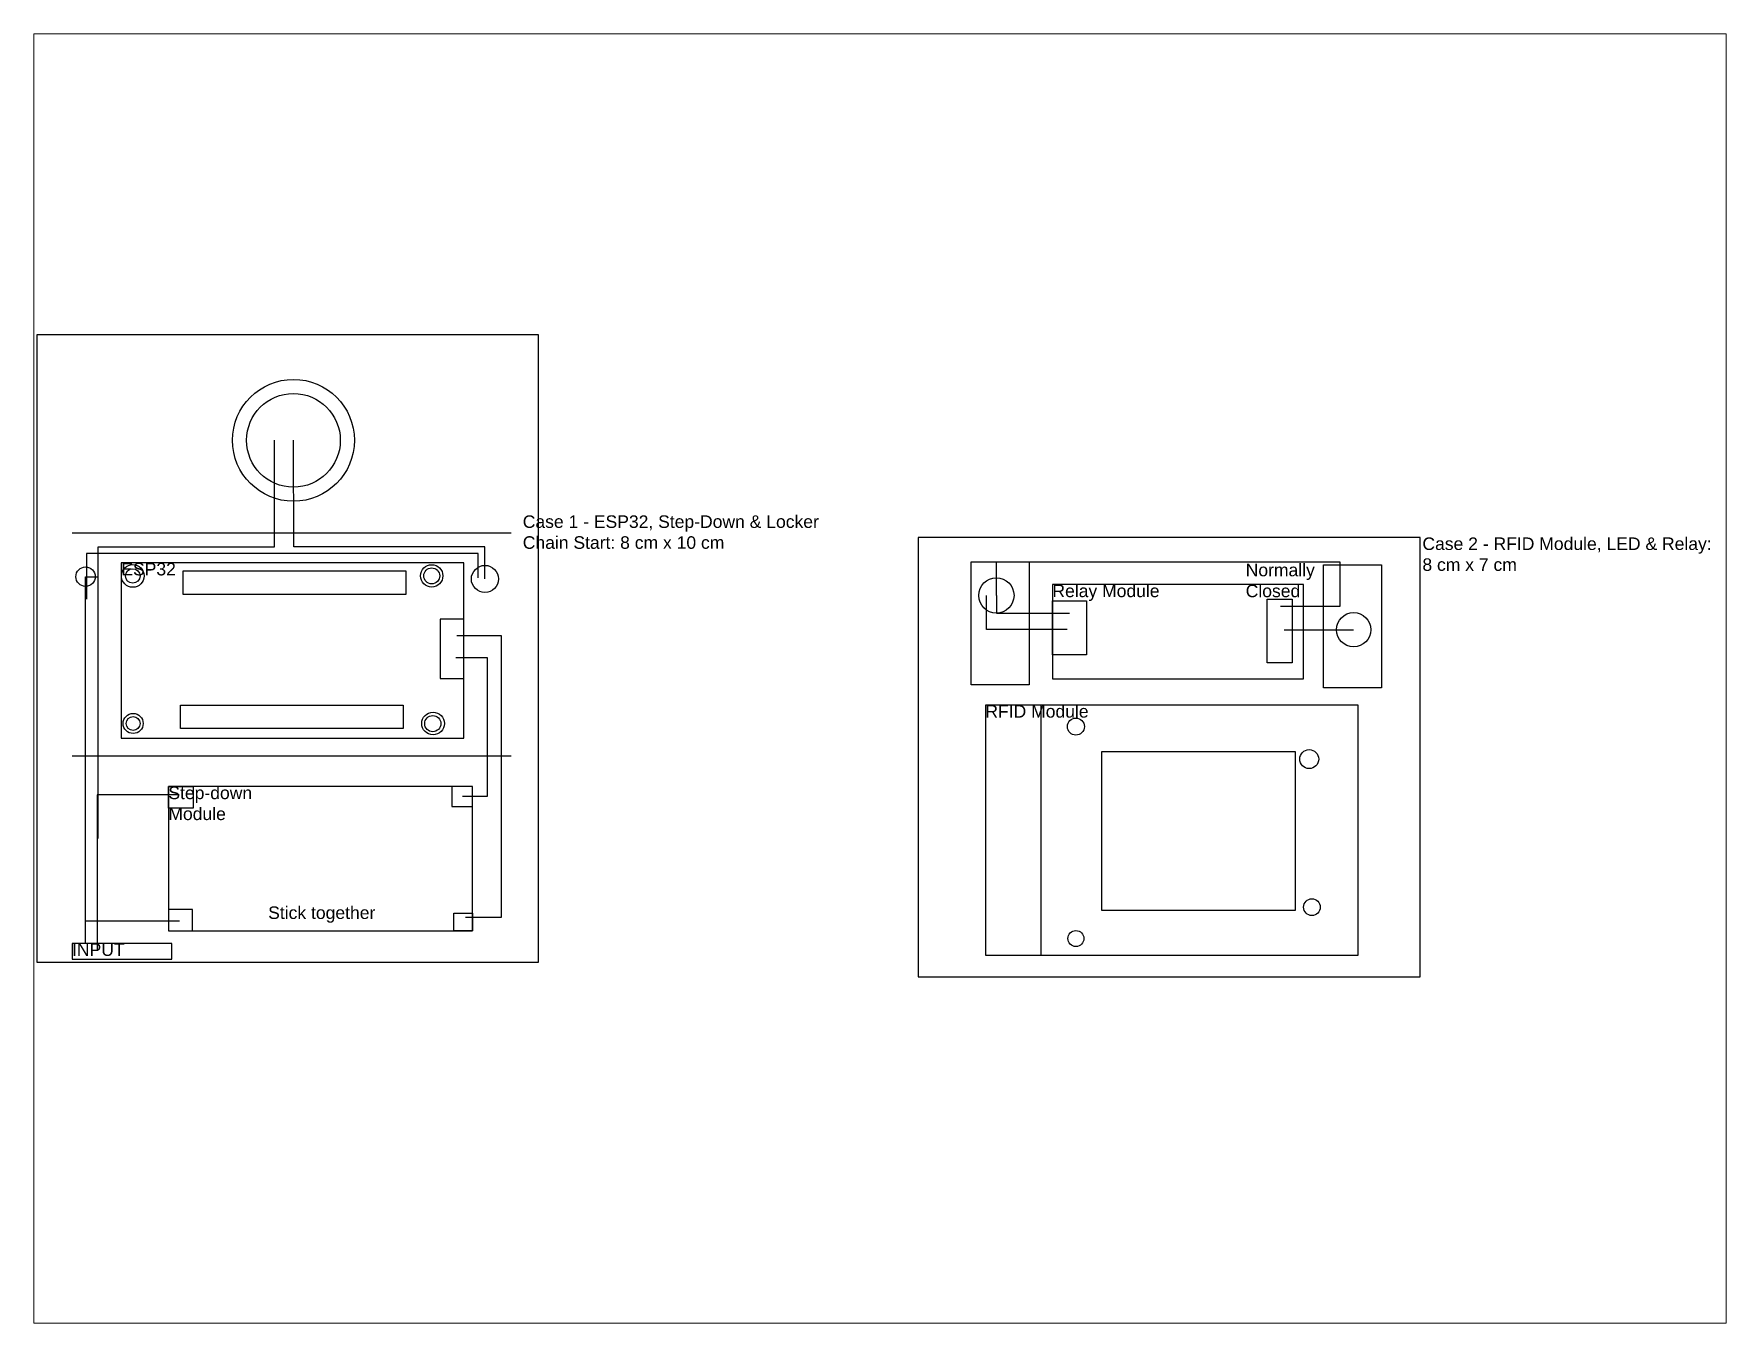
# Paper-space layout 'Presentación1' of a CAD drawing. Header units: inches. Extents: x 1.05 to 9.45, y 0.8 to 7.2.
# The model-space entities are those that its viewports show. They can reach past a viewport. Long polylines and large blocks are cut down to what shows.
import ezdxf

# ---------------------------------------------------------------- set-up
doc = ezdxf.new("R2010")
doc.units = ezdxf.units.IN
doc.header["$MEASUREMENT"] = 0
for name, color, linetype in [('Devices', 240, 'Continuous'), ('Main', 7, 'Continuous'), ('Wiring', 100, 'Continuous')]:
    doc.layers.add(name, color=color, linetype=linetype)
doc.styles.get("Standard").update_dxf_attribs({"font": 'arial.ttf'})

msp = doc.modelspace()

# ---------------------------------------------------------------- linework, layer by layer
at = {"layer": 'Devices'}
for points in [[(2.353, 3.744), (7.813, 3.744), (7.813, 6.538), (2.353, 6.538)], [(6.888, 6.034), (3.337, 6.034), (3.337, 6.409), (6.888, 6.409)], [(17.195, 4.691), (21.195, 4.691), (21.195, 6.191), (17.195, 6.191)], [(20.618, 5.958), (21.017, 5.958), (21.017, 4.946), (20.618, 4.946)], [(17.737, 5.074), (17.195, 5.074), (17.195, 5.933), (17.737, 5.933)], [(7.813, 5.642), (7.434, 5.642), (7.434, 4.693), (7.813, 4.693)], [(6.846, 3.896), (3.294, 3.896), (3.294, 4.271), (6.846, 4.271)], [(16.126, 0.282), (22.07, 0.282), (22.07, 4.271), (16.126, 4.271)], [(16.126, 0.282), (17.018, 0.282), (17.018, 4.271), (16.126, 4.271)], [(17.985, 3.532), (21.066, 3.532), (21.066, 0.996), (17.985, 0.996)], [(3.103, 0.671), (7.953, 0.671), (7.953, 2.971), (3.103, 2.971)], [(3.103, 2.971), (3.497, 2.971), (3.497, 2.627), (3.103, 2.627)], [(7.953, 2.971), (7.623, 2.971), (7.623, 2.653), (7.953, 2.653)], [(3.103, 0.671), (3.486, 0.671), (3.486, 1.01), (3.103, 1.01)], [(7.953, 0.671), (7.654, 0.671), (7.654, 0.954), (7.953, 0.954)]]:
    msp.add_lwpolyline(points, close=True, dxfattribs=at)
for centre, radius in [((2.536, 6.329), 0.181), ((7.301, 6.33), 0.178), ((2.541, 3.977), 0.16), ((7.322, 3.977), 0.181), ((17.569, 3.927), 0.136), ((21.289, 3.41), 0.151), ((21.332, 1.049), 0.133), ((17.57, 0.549), 0.127)]:
    msp.add_circle(centre, radius, dxfattribs=at)
at = {"layer": 'Main'}
for p, q in [((8.568, 7.013), (1.568, 7.013)), ((1.568, 3.461), (8.568, 3.461))]:
    msp.add_line(p, q, dxfattribs=at)
for points in [[(1.004, 0.171), (9.004, 0.171), (9.004, 10.171), (1.004, 10.171)], [(15.055, -0.06), (23.055, -0.06), (23.055, 6.94), (15.055, 6.94)], [(16.824, 4.592), (15.901, 4.592), (15.901, 6.553), (16.824, 6.553)], [(22.44, 4.544), (21.517, 4.544), (21.517, 6.505), (22.44, 6.505)], [(1.568, 0.218), (3.159, 0.218), (3.159, 0.472), (1.568, 0.472)]]:
    msp.add_lwpolyline(points, close=True, dxfattribs=at)
for centre, radius in [((5.097, 8.491), 0.971), ((2.536, 6.329), 0.116), ((7.301, 6.33), 0.127), ((2.541, 3.977), 0.11), ((7.318, 3.975), 0.129)]:
    msp.add_circle(centre, radius, dxfattribs=at)
at = {"layer": 'Wiring'}
msp.add_line((1.796, 6.687), (1.796, 5.958), dxfattribs=at)
at = {"layer": 'Wiring', "color": 5}
msp.add_line((1.783, 6.317), (1.979, 6.317), dxfattribs=at)
for points in [[(4.79, 8.491), (4.79, 6.788), (1.979, 6.788), (1.979, 2.144)], [(17.428, 5.476), (16.142, 5.476), (16.142, 6.018)], [(3.273, 2.839), (1.966, 2.839), (1.966, 0.353)]]:
    msp.add_lwpolyline(points, dxfattribs=at)
at = {"layer": 'Wiring'}
for points in [[(8.15, 6.281), (8.15, 6.791), (5.105, 6.791), (5.097, 8.491)], [(8.042, 6.297), (8.042, 6.687), (1.796, 6.687)], [(16.302, 6.018), (16.302, 6.553), (21.779, 6.553), (21.779, 6.008), (21.779, 5.842), (20.832, 5.842)], [(1.783, 0.472), (1.783, 6.317)], [(16.302, 6.018), (16.302, 5.737), (17.47, 5.737)], [(20.888, 5.471), (21.997, 5.471)], [(7.704, 5.382), (8.409, 5.382), (8.409, 0.887), (7.841, 0.887)], [(7.794, 2.818), (8.189, 2.818), (8.189, 5.026), (7.687, 5.026)], [(3.281, 0.824), (1.783, 0.824)]]:
    msp.add_lwpolyline(points, dxfattribs=at)
for centre, radius in [((5.097, 8.491), 0.747), ((8.15, 6.281), 0.217), ((1.783, 6.317), 0.155), ((16.302, 6.018), 0.281), ((21.997, 5.471), 0.273)]:
    msp.add_circle(centre, radius, dxfattribs=at)

# ---------------------------------------------------------------- texts
at = {"layer": 'Devices', "char_height": 0.2, "attachment_point": 1}
for s, width, insert in [('ESP32', 2.73176, (2.353, 6.538)), ('Relay Module', 2.68641, (17.195, 6.191)), ('RFID Module', 2.79064, (16.126, 4.271)), ('Step-down Module', 1.94863, (3.103, 2.971)), ('Stick together', 3.25939, (4.694, 1.061))]:
    msp.add_mtext_dynamic_manual_height_columns(s, width=width, gutter_width=1, heights=[0], dxfattribs=dict(at, insert=insert))
at = {"layer": 'Main', "char_height": 0.2, "attachment_point": 1}
for s, width, insert in [('Case 1 - ESP32, Step-Down & Locker Chain Start: 8 cm x 10 cm', 4.90752, (8.752, 7.295)), ('Case 2 - RFID Module, LED & Relay:\\P8 cm x 7 cm', 13.2745, (23.093, 6.943)), ('INPUT', 1.59096, (1.568, 0.472))]:
    msp.add_mtext_dynamic_manual_height_columns(s, width=width, gutter_width=1, heights=[0], dxfattribs=dict(at, insert=insert))
at = {"layer": 'Wiring', "insert": (20.276, 6.524), "char_height": 0.2, "attachment_point": 1}
msp.add_mtext_dynamic_manual_height_columns('Normally Closed', width=0.1816, gutter_width=1, heights=[0], dxfattribs=at)

psp = doc.layouts.new('Presentación1')

# ---------------------------------------------------------------- viewports
at = {"layer": '0'}
psp.add_viewport(center=(5.25, 4), size=(8.4, 6.4), view_center_point=(14.4468, 4.6943), view_height=20.553159, dxfattribs=at)

doc.saveas('drawing.dxf')
